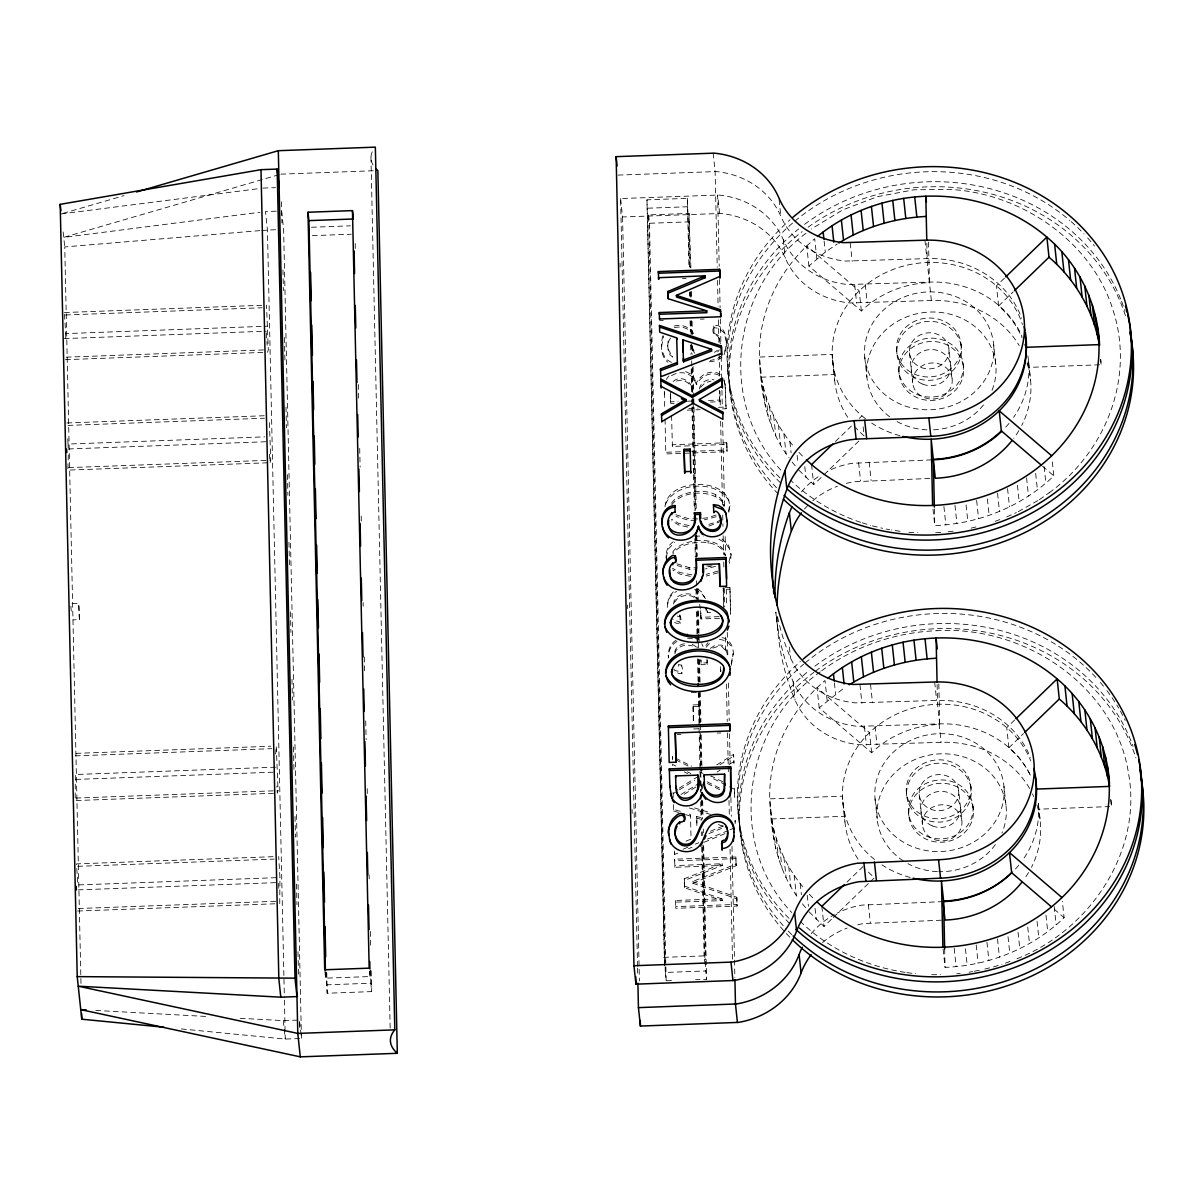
<?xml version="1.0" encoding="UTF-8"?>
<svg xmlns="http://www.w3.org/2000/svg" width="1204" height="1204" viewBox="0 0 1204 1204"><rect width="100%" height="100%" fill="white"/><g stroke="black" fill="none" stroke-linecap="round" stroke-linejoin="round"><path stroke-width="0.75" stroke-dasharray="5 3.75" d="M719.646 339.092L717.464 335.886C708.659 334.637 713.822 318.232 722.505 329.219C727.622 335.705 727.291 345.668 723.89 352.922M726.328 341.379L726.313 347.52L724.071 354.608M664.488 394.265L664.653 391.089M661.583 346.586L663.585 335.961M664.969 506.733C668.25 474.963 738.534 477.1 728.616 513.024M666.881 561.801C664.864 554.592 666.745 546.134 673.217 541.8M666.233 557.497L668.235 549.159L674.661 542.417M729.007 561.741L731.009 553.434L730.738 559.469L729.188 563.427M731.189 663.615L733.206 653.396L731.37 665.285M71.232 611.165L70.735 603.746L78.742 603.324L79.404 619.624L72.932 619.864M79.404 619.624L78.742 603.324M670.598 338.038L668.401 341.71L667.738 346.105L668.22 340.04M673.593 604.077L674.21 600.645L677.25 596.958A15.321 13.921 -6.1 0 1 691.924 594.55L698.215 599.487M68.312 454.931L67.86 470.117L268.146 462.772M275.641 767.174L75.355 774.503L75.145 800.57L275.43 793.225M267.574 352.26L268.311 349.762L266.535 305.124M269.395 422.604L270.75 460.214L270.012 462.697L269.38 452.177M275.641 753.975L276.258 746.028L278.034 790.667L277.296 793.165L276.875 786.137M279.734 903.617L279.945 877.55L278.696 856.48M699.283 389.073C700.352 382.526 707.741 378.041 714.047 379.907M662.877 335.856C660.424 344.374 660.319 356.294 667.889 362.284M674.692 652.101C675.67 646.352 681.69 643.598 686.987 643.463M674.872 653.787C676.362 646.081 685.889 643.854 692.466 645.976M665.601 504.04C675.67 481.51 718.02 479.613 729.458 501.707M728.435 511.354L729.925 504.356L730.106 506.041M671.561 503.197C680.185 488.764 721.422 485.167 723.98 506.252L723.8 504.581M671.742 504.867C681.961 490.209 712.256 488.929 723.408 502.986M672.645 552.275C681.223 537.857 722.581 534.23 725.064 555.33C720.127 536.397 681.479 539.663 672.825 553.945M674.39 602.331L677.431 598.644A15.321 13.921 -6.1 0 1 692.104 596.236L696.604 598.87M719.074 375.317A11.965 10.881 -6.1 0 0 715.763 374.113C707.771 372.548 699.915 377.559 696.529 384.708L696.348 383.022C699.735 375.889 707.591 370.862 715.582 372.442A11.965 10.881 -6.1 0 1 721.693 375.723M705.98 645.54L707.952 642.635M706.161 647.21L710.495 642.183M700.577 387.342L705.002 382.902L711.022 381.081M673.156 591.856L668.551 597.756L667.332 607.568C666.941 600.916 670.493 594.385 676.543 591.435M835.441 441.492L851.363 426.096M859.325 418.405L861.974 415.832M1004.407 278.154L996.445 285.845L998.598 305.951A97.148 88.328 -6.1 0 1 1022.061 337.842M798.734 470.011L813.708 484.685L858.813 441.07M998.598 305.951L1013.181 291.85M847.059 881.99L862.982 866.594M1014.701 719.947L1006.74 727.637L1008.892 747.744A97.148 88.328 -6.1 0 1 1030.549 775.632M809.028 911.789L824.003 926.463L831.964 918.772M833.288 917.478L869.107 882.863M870.432 881.569L874.42 877.731A97.148 88.328 -6.1 0 1 865.857 869.348M1008.892 747.744L1023.475 733.627M928.525 242.094L929.413 282.594A97.148 88.328 -6.1 0 0 861.372 310.978L808.892 266.024L825.297 252.072L837.307 243.945M933.01 509.111L934.771 525.561C978.686 523.966 1022.106 506.493 1053.831 475.881L1052.07 459.431M938.819 683.887L939.707 724.372A97.148 88.328 -6.1 0 0 871.666 752.771L819.187 707.801L844.486 687.634M943.108 949.068L945.065 967.354C988.981 965.743 1032.4 948.285 1064.125 917.674L1062.364 901.224M710.345 648.399L715.311 645.088L721.888 645.118L726.433 650.04L727.276 655.653L727.096 653.968M721.858 355.556L716.621 359.108L710.24 360.463M722.039 357.227L716.786 360.779L707.907 361.998M805.927 233.335C730.783 289.065 717.9 403.791 781.396 470.704M820.285 671.877C742.462 726.102 726.479 844.23 791.69 912.481M1049.211 492.782C1106.642 450.853 1134.936 376.626 1112.902 309.714C1092.615 243.328 1023.475 193.964 951.611 189.51L914.182 189.765L877.31 196.688L842.604 209.963L811.361 229.016M821.64 670.809C854.238 646.503 895.761 632.13 936.983 630.73M676.061 640.272C670.026 643.809 667.573 651.274 668.446 657.941C668.085 651.244 671.23 644.456 677.265 641.22M1039.353 499.66L1049.361 492.662M673.171 381.517C680.516 374.414 692.751 381.442 692.466 391.029C691.683 382.752 681.238 376.897 674.421 382.481M716.741 764.916L733.612 754.381L733.958 763.276L733.612 754.381M719.977 764.675L733.793 756.052M717.027 772.065L720.067 770.154M729.203 764.45L733.778 761.605M680.952 794.474L697.853 784.015M684.203 794.249L698.034 785.7M673.232 797.394L673.111 791.901L677.686 789.087M679.207 788.138L697.477 776.896M677.867 790.757L673.292 793.571L673.111 791.901M679.387 789.824L694.618 780.448M1037.848 500.578L1017.967 511.835M721.527 519.406L716.816 522.039L706.597 524.959M721.693 521.076L708.343 526.314M712.828 648.083L718.487 646.247L722.069 646.789L726.614 651.71M1006.694 516.937L1016.357 512.558M1016.989 958.73C1090.929 929.789 1142.551 850.22 1128.539 773.525C1115.386 686.792 1025.206 625.312 936.953 630.73M686.009 841.175L691.036 839.098L690.479 814.461L687.093 813.437M683.135 849.181L688.342 847.029M695.295 844.154L698.771 842.725M707.455 839.128L728.285 830.519M730.015 829.812L735.223 827.66M674.451 852.763L674.631 854.434L678.108 853.004M688.522 848.7L691.999 847.27M704.159 842.243L728.465 832.205M710.39 831.242L725.335 825.131M708.9 833.604L725.515 826.817M737.104 906.055L736.923 904.385L675.64 906.627L675.82 908.298L737.104 906.055L736.938 898.936L692.782 883.209L692.601 881.539L736.035 864.005L735.87 856.962L674.601 859.204L674.917 867.316L722.37 865.39L684.414 880.455L684.579 887.754L722.249 900.622L675.685 902.157L675.504 900.472L712.106 899.132L722.069 898.952L722.249 900.622M692.782 883.209L736.216 865.676L735.87 856.962M684.579 887.754L684.233 878.785L722.189 863.719L674.737 865.631L674.917 867.316M995.091 521.377L1001.713 518.849M1005.385 963.17L1010.352 961.259M717.9 571.117L706.101 574.368M718.081 572.788L706.281 576.039M716.019 515.086L707.47 517.78L699.389 518.728M716.184 516.757L704.415 519.827M708.554 566.858L711.97 565.775M715.567 566.377L705.499 568.905M993.496 966.902L1001.984 964.238M63.014 213.394L124.027 195.635M279.042 174.67L63.722 237.369L259.913 212.265M971.131 528.135L978.069 526.404M984.842 969.069L991.825 967.324M969.115 972.23L972.636 971.568M974.382 971.237L979.665 970.258M674.18 326.028C681.765 323.756 690.464 327.202 694.016 334.351M674.36 327.714C680.922 325.848 688.282 327.909 692.526 333.357M61.223 213.921L259.266 188.576M948.165 531.792L953.493 531.13M956.683 973.81L960.235 973.359M931.49 459.883L852.011 463.329A79.84 72.601 -6.1 0 0 827.615 471.231M929.789 478.439L853.982 481.75A79.84 72.601 -6.1 0 0 845.569 483.587M943.063 901.615L861.748 905.122A79.84 72.601 -6.1 0 0 837.352 913.038M941.287 920.187L863.719 923.558A79.84 72.601 -6.1 0 0 855.307 925.394M694.723 536.216L703.618 535.976M80.984 983.487L64.745 246.925L260.004 230.611M261.855 230.461L276.423 229.663M935.674 532.74L942.822 532.258M280.833 174.144L374.128 170.727M262.969 188.095L275.535 187.643M618.088 175.092L716.139 171.585A79.84 72.601 -6.1 0 1 780.854 216.329A79.84 72.601 -6.1 0 0 845.569 261.072L926.899 258.634A97.705 88.825 -6.1 0 1 1021.669 318.277M276.258 211.167L265.467 211.558L267.438 229.994L284.37 997.77M637.533 966.33L620.602 198.555L718.653 195.033A79.84 72.601 -6.1 0 1 783.352 239.792A79.84 72.601 -6.1 0 0 848.067 284.535L929.398 282.082A97.705 88.825 -6.1 0 1 1022 336.307M646.969 199.834L664.563 965.743L646.969 199.834L687.394 198.344L689.651 268.748M647.857 208.202L688.282 206.727M311.475 227.255L350.379 225.825M665.105 964.916L648.58 214.914L689.004 213.424L690.93 268.793M620.602 198.555L622.573 216.976L720.624 213.469A79.84 72.601 -6.1 0 1 785.324 258.213A79.84 72.601 -6.1 0 0 850.039 302.957L931.369 300.518A97.705 88.825 -6.1 0 1 1019.231 345.593M312.363 235.638L351.282 234.208M648.58 214.914L649.468 223.282L689.907 221.807M682.457 278.53L686.114 278.395M64.384 312.528L262.788 305.259M65.528 314.966L262.066 307.757M64.489 314.289L65.648 333.598L267.785 326.194M64.173 338.595L266.325 331.19M659.581 320.67L663.299 320.535M700.427 319.18L704.144 319.045M713.746 325.968L713.912 327.638L718.773 328.361L724.281 332.936L726.509 343.05M66.16 357.167L266.43 349.822M713.897 333.237L718.562 335.525L720.398 343.892L720.218 342.207M65.422 359.665L263.827 352.396M816.854 258.8L814.702 238.693L806.74 245.917A169.99 154.564 -6.1 0 0 759.423 357.061L761.575 377.168L834.327 374.504A97.148 88.328 -6.1 0 0 848.308 418.209M1028.005 363.743L1028.397 367.401L1101.148 364.737L1100.847 359.68M66.822 422.98L265.226 415.711M670.417 391.571L670.643 401.82L678.093 401.549M687.409 401.203L692.992 401.007M708.464 400.435L719.646 400.029L719.811 401.7L710.51 402.046M67.966 425.403L264.489 418.209M670.643 401.82L670.824 403.49L676.407 403.295M688.823 408.427L698.109 408.081M718.532 407.328L725.952 407.057L726.132 408.743L722.43 408.878M687.138 410.158L700.141 409.691M67.77 438.783L68.071 444.05L264.609 436.856M68.477 448.972L268.763 441.642M726.93 444.442L726.749 442.756L672.223 444.758L672.404 446.443L726.93 444.442L727.081 451.696L665.812 453.953L665.631 452.268L682.337 451.666M68.598 467.619L270.75 460.214M691.623 451.319L726.9 450.025L727.081 451.696M706.673 566.046L710.36 565.91M724.868 587.657L729.94 587.477L730.662 614.296M723.649 608.562L723.183 587.733L723.363 589.403L730.121 589.147M707.139 610.91L707.32 612.58L710.992 612.46M679.568 615.018C683.752 621.565 677.972 627.028 672.509 620.316M680.14 616.674L677.325 616.147M719.601 618.284L701.014 618.976L700.728 612.189L700.833 617.291L719.42 616.614M680.29 623.371C680.41 619.624 673.638 622.618 672.329 618.645M707.245 664.518L707.064 662.832L700.939 663.058L701.119 664.743L707.245 664.518L707.139 660.349M681.66 665.165L678.349 664.593L678.529 666.263L681.449 666.865L681.66 665.165C684.113 674.631 681.148 675.625 674.059 670.944M720.76 669.86L720.94 671.531M692.977 704.957L699.088 704.731L699.268 706.402L693.158 706.628L692.977 704.957L693.338 721.693M777.573 617.005A274.166 249.273 -6.1 0 0 790.592 658.136L794.128 665.225A79.84 72.601 -6.1 0 0 855.307 702.88L936.637 700.427A97.705 88.825 -6.1 0 1 1030.368 757.346M693.639 728.947L699.765 728.736M75.987 753.373L270.644 746.239M777.799 630.52L775.843 612.083A274.166 249.273 -6.1 0 0 793.105 681.584A79.84 72.601 -6.1 0 0 857.805 726.343L939.135 723.89A97.705 88.825 -6.1 0 1 1030.504 775.451M75.25 755.871L271.773 748.662M677.28 734.56L680.907 734.425M717.268 733.086L720.895 732.95M777.031 616.192A274.166 249.273 -6.1 0 0 795.061 700.021A79.84 72.601 -6.1 0 0 859.776 744.764L941.107 742.326A97.705 88.825 -6.1 0 1 1029.721 788.68M75.762 779.424L276.047 772.095M75.882 798.071L278.034 790.667M827.148 700.593L824.996 680.486L817.034 687.695A169.99 154.564 -6.1 0 0 769.717 798.854L771.869 818.961L844.621 816.282A97.148 88.328 -6.1 0 0 858.602 859.987M1038.299 805.521L1038.691 809.178L1109.576 806.59M273.082 856.691L76.544 863.885L77.793 884.955L279.945 877.55M77.688 866.323L274.211 859.114M736.05 858.633L674.782 860.875L674.601 859.204M78.2 889.876L278.485 882.547L278.997 891.321M78.32 908.523L278.591 901.179M77.583 911.022L275.987 903.752M663.66 957.361L704.099 955.886L704.987 964.254M324.884 971.462L325.592 978.16L370.064 976.534L369.944 970.891M326.314 984.857L370.787 983.232L371.675 991.599L327.202 993.24L326.028 971.703M665.15 966.797L665.27 972.441L705.71 970.966L706.597 979.334L695.566 979.74M665.27 972.441L666.173 980.824L673.518 980.553M240.168 1018.298L283.301 1020.631L297.674 1020.104M299.645 1038.54L285.273 1039.067L180.72 1028.863M931.655 974.728L940.64 974.668M691.322 692.375L698.44 692.466M676.904 563.818L689.064 567.566L697.221 567.927M677.069 565.489L689.245 569.236L694.136 569.462M719.33 639.204L727.186 641.22L732.273 647.948M908.885 532.273L917.854 532.755M95.748 1010.442L208.292 1016.567M687.529 638.18L693.308 638.812M900.125 531.28L891.351 529.956M906.883 972.666L915.717 973.66M689.215 525.606L678.86 523.424L671.441 519.21M687.8 527.066L679.041 525.11L671.621 520.896M691.879 574.88L679.944 572.502L672.524 568.288M690.464 576.355L680.125 574.188L672.705 569.974M886.114 529.053L889.606 529.655M905.137 972.35C866.173 966.526 828.879 948.963 801.021 922.114M872.328 525.877L882.652 528.33M722.039 637.684C730.346 638.677 733.642 647.707 733.386 655.066M722.069 898.952L684.399 886.084M862.23 522.807L870.658 525.365M680.29 811.361L673.503 809.299L673.683 810.969L678.77 812.519M685.573 814.596L690.66 816.146L690.479 814.461M694.497 807.929L710.375 812.775M689.38 807.989L710.556 814.446M696.86 825.613L696.649 816.402L702.037 818.043M696.649 816.402L696.83 818.073L702.218 819.713M718.352 824.635L723.724 826.26M692.601 881.539L736.758 897.266L736.938 898.936M694.723 589.463L701.721 593.497L704.641 597.575M860.559 522.295C834.658 513.551 810.111 499.043 790.742 480.321M671.441 362.449L665.526 358.897L661.944 350.635L662.125 352.305M685.633 371.6L690.148 373.661L693.835 377.409L696.348 383.022M718.923 539.151L726.012 543.561L730.542 550.785M675.82 514.74L687.981 518.488L697.763 518.924L697.944 520.595L688.161 520.158L676.001 516.411M694.723 637.924L697.914 639.49M675.549 758.159L691.608 766.165M675.73 759.829L688.583 766.241M699.825 771.839L703.031 773.45M675.835 766.03L672.509 764.359L672.69 766.03M687.499 771.884L690.825 773.555M684.339 771.884L687.665 773.555M722.641 781.757L710.932 775.858L711.112 777.543L727.833 785.941M729.504 786.784L734.53 789.312L734.696 797.259L734.35 787.642L734.53 789.312M707.215 781.832L721.663 789.117M707.395 783.518L720.248 789.974M673.879 669.258C675.534 672.66 682.277 669.544 681.991 673.533M692.285 644.29L696.695 647.225M721.948 539.001L728.646 545.261L731.189 555.104M697.703 588.906L701.541 591.826L705.409 598.734M1042.483 466.159L1053.831 475.881M1054.192 909.155L1064.125 917.674M798.989 452.418L803.805 457.46M809.284 894.211L814.1 899.253M834.327 374.504L832.175 354.397L759.423 357.061C760.16 389.991 772.848 422.363 794.369 447.241M792.081 462.02L796.521 467.348M844.621 816.282L842.469 796.19L769.717 798.854C770.44 831.768 783.142 864.141 804.663 889.019M802.376 903.813L806.815 909.125M760.01 367.16C761.726 399.186 769.296 431.89 789.056 457.836M770.304 808.953C772.035 840.407 779.244 872.524 798.342 898.229M691.623 346.466L694.407 351.553M694.588 353.223L690.434 345.277M701.691 643.598L703.076 646.518M696.529 384.708L694.016 379.094L690.328 375.347L685.813 373.285A16.134 14.674 -6.1 0 0 672.569 375.076A16.57 15.065 -6.1 0 0 669.138 377.68M668.16 349.295L672.75 357.091L669.921 354.728L668.34 350.981L667.558 344.434M723.739 378.703L725.229 385.461L726.132 408.743M723.905 380.374L725.229 385.461M666.053 555.812L666.7 560.131M699.72 604.318L700.322 609.043M700.502 610.714L700.909 613.859M1100.561 359.243L1101.148 364.737M1110.66 799.2L1111.442 806.514L1110.946 798.101M1044.109 466.64L1045.87 483.09M1028.607 361.576L1030.579 379.997M1035.666 473.383L1037.427 489.832M1026.576 477.777L1028.517 496.048M1017.44 485.287L1019.201 501.737M1054.207 906.597L1056.164 924.883M993.676 344.63A64.76 58.891 -6.1 0 1 901.766 404.725A64.76 58.891 -6.1 0 1 892.194 303.182A64.76 58.891 -6.1 0 1 993.676 344.63L995.828 364.737M1007.552 488.598L1009.509 506.869M1038.54 805.22L1040.316 821.805M1045.96 915.16L1047.721 931.61M997.529 493.143L999.486 511.414M1037.05 921.391L1038.811 937.841M987.4 498.907L989.161 515.357M1027.734 927.08L1029.495 943.53M961.093 344.389A32.388 29.438 -6.1 0 1 915.13 374.429A32.388 29.438 -6.1 0 1 910.344 323.665A32.388 29.438 -6.1 0 1 961.093 344.389L961.439 347.73A32.388 29.438 -6.1 0 1 915.491 377.785A32.388 29.438 -6.1 0 1 910.706 327.006A32.388 29.438 -6.1 0 1 961.439 347.73M963.23 364.496A32.388 29.438 -6.1 0 1 917.282 394.536A32.388 29.438 -6.1 0 1 912.497 343.772A32.388 29.438 -6.1 0 1 963.23 364.496L963.591 367.837A32.388 29.438 -6.1 0 1 917.644 397.892A32.388 29.438 -6.1 0 1 912.858 347.113A32.388 29.438 -6.1 0 1 963.591 367.837M976.64 500.412L978.596 518.683M1003.97 786.408A64.76 58.891 -6.1 0 1 912.06 846.502A64.76 58.891 -6.1 0 1 902.488 744.96A64.76 58.891 -6.1 0 1 1003.97 786.408L1006.123 806.514M1018.042 932.212L1019.803 948.662M966.075 504.927L967.82 521.377M948.948 348.934A19.836 18.03 -6.1 0 1 920.804 367.34A19.836 18.03 -6.1 0 1 917.869 336.247A19.836 18.03 -6.1 0 1 948.948 348.934L952.183 379.094A19.836 18.03 -6.1 0 1 924.025 397.501A19.836 18.03 -6.1 0 1 921.105 366.407A19.836 18.03 -6.1 0 1 952.183 379.094M1008.019 936.757L1009.78 953.207M954.953 505.153L956.894 523.424M924.928 240.198L926.899 258.634M931.369 300.518L927.261 262.487L926.824 242.245M997.499 938.864L999.455 957.15M943.906 506.553L945.862 524.824M970.83 786.197A32.388 29.438 -6.1 0 1 924.868 816.237A32.388 29.438 -6.1 0 1 920.082 765.473A32.388 29.438 -6.1 0 1 970.83 786.197L971.176 789.538A32.388 29.438 -6.1 0 1 925.229 819.593A32.388 29.438 -6.1 0 1 920.443 768.814A32.388 29.438 -6.1 0 1 971.176 789.538M972.967 806.289A32.388 29.438 -6.1 0 1 927.02 836.344A32.388 29.438 -6.1 0 1 922.234 785.58A32.388 29.438 -6.1 0 1 972.967 806.289L973.329 809.645A32.388 29.438 -6.1 0 1 927.381 839.7A32.388 29.438 -6.1 0 1 922.595 788.921A32.388 29.438 -6.1 0 1 973.329 809.645M986.934 942.19L988.89 960.476M976.173 944.884L978.115 963.17M958.7 790.742A19.836 18.03 -6.1 0 1 930.541 809.148A19.836 18.03 -6.1 0 1 927.607 778.055A19.836 18.03 -6.1 0 1 958.7 790.742L961.921 820.902A19.836 18.03 -6.1 0 1 933.762 839.308A19.836 18.03 -6.1 0 1 930.842 808.215A19.836 18.03 -6.1 0 1 961.921 820.902M909.471 352.742L912.692 382.902M965.442 948.767L967.188 965.217M939.707 724.372L937.555 704.265L937.103 684.022M934.665 682.006L936.637 700.427M939.135 723.89L941.107 742.326M896.619 350.605L896.98 353.946M898.771 370.712L899.132 374.053M954.2 948.331L956.157 966.616M865.27 284.43L867.241 302.866M919.209 794.55L922.43 824.71M861.372 310.978L859.22 290.871L806.74 245.917L808.892 266.024M864.743 357.061L866.895 377.168M850.22 242.937L852.191 261.358M854.689 284.821L856.661 303.257M906.356 792.413L906.717 795.754M908.508 812.519L908.869 815.861M869.183 462.17L871.154 480.592M863.148 426.803L863.93 434.117M858.602 462.547L860.574 480.983M824.123 241.101L825.297 252.072M870.537 684.354L872.494 702.79M875.007 726.238L876.979 744.674M832.521 360.177L834.658 380.268M871.666 752.771L869.514 732.664L817.034 687.695L819.187 707.801M875.037 798.854L877.189 818.946M859.957 684.745L861.929 703.166M864.427 726.629L866.398 745.05M868.34 904.354L870.311 922.791M811.571 464.578L813.708 484.685M834.417 682.894L835.591 693.85M779.078 199.744L780.854 216.329M783.352 239.792L785.324 258.213M842.815 801.954L844.952 822.061M804.784 466.61L805.958 477.567M797.168 455.383L797.951 462.697M789.929 441.913L791.103 452.885M783.879 433.545L786.031 453.637M778.446 424.801L780.598 444.908M773.66 415.756L775.797 435.863M769.537 406.44L771.674 426.532M821.85 906.356L824.003 926.463M766.09 396.868L768.242 416.975M763.351 387.116L765.503 407.208M761.319 377.198L763.471 397.305M789.403 647.075L790.592 658.136M793.105 681.584L795.061 700.021M815.078 908.388L816.252 919.359M807.267 895.34L808.441 906.311M800.224 883.706L801.397 894.662M794.173 875.323L796.311 895.43M713.159 153.104L715.131 171.54L717.238 267.273M719.601 213.424L717.629 194.988L719.209 266.325M788.74 866.594L790.877 886.701M783.939 857.549L786.092 877.656M779.831 848.218L781.968 868.325M727.758 370.275L728.3 375.302M729.368 385.355L729.91 390.382M776.384 838.661L778.536 858.753M773.645 828.894L775.797 849.001M771.614 818.976L773.766 839.083M715.567 494.633L715.733 496.304M738.052 812.053L738.594 817.08M739.662 827.133L740.204 832.16M707.997 541.649L708.178 543.32M735.253 822.001L735.072 820.315L735.147 823.987M736.035 864.005L736.216 865.676M700.833 617.291L701.014 618.976M701.044 661.357L700.863 659.687L701.119 664.743M722.189 863.719L722.385 865.571M689.064 567.566L689.245 569.236M670.523 396.688L670.703 398.373M672.509 758.234L672.344 756.548L672.615 762.915M684.233 878.785L684.414 880.455M369.538 971.508L370.064 976.534M281.646 210.971L283.617 229.392L301.452 1038.48L299.48 1020.044L299.721 1031.091M283.301 1020.631L285.273 1039.067L284.4 999.651M63.15 231.966L64.745 246.925M692.3 389.359L692.586 392.474M725.049 383.79L725.952 407.057M266.43 332.936L267.153 345.232M761.575 377.168L762.162 387.267M771.869 818.961L772.456 829.059M944.658 948.948L945.065 967.354M934.409 509.006L934.771 525.561M726.749 442.756L726.9 450.025M729.94 587.477L730.527 614.416M736.758 897.266L736.923 904.385M719.495 279.463L720.112 307.622M720.368 318.894L720.895 343.29M721.196 356.429L721.647 377.078M721.933 390.231L722.31 407.118M722.641 422.137L724.507 506.613M725.169 536.653L725.576 555.42M726.328 589.207L726.689 606.109M727.276 632.386L727.818 656.782M728.39 683.074L729.218 720.609M729.504 733.748L730.166 763.787M730.918 797.575L731.325 816.357M731.987 846.382L734.891 977.798M717.524 280.412L718.111 306.704M718.397 319.843L718.893 342.357M719.134 353.63L719.631 376.16M719.962 391.165L720.338 408.066M720.624 421.204L722.49 505.68M722.701 515.071L722.942 526.329M723.152 535.72L723.574 554.487M723.739 561.997L723.905 569.507M724.311 588.274L724.733 607.057M725.395 637.082L725.756 653.983M726.418 684.022L727.246 721.557M727.502 732.83L728.209 764.736M728.239 766.617L728.405 774.127M728.992 800.404L729.323 815.424M730.06 849.211L732.499 959.964M719.811 401.7L719.435 390.608L719.646 400.029M723.363 589.403L723.709 605.04M713.912 327.638L714.077 334.908M720.308 666.67L720.549 671.546M707.275 610.895L707.32 612.58M706.974 658.663L707.064 662.832M691.427 291.353L691.593 298.878M692.089 321.423L692.39 334.592M692.631 345.864L692.797 353.389M693.098 366.543L693.76 396.613M693.79 398.494L696.243 509.397M696.815 535.72L697.282 556.398M697.974 588.35L698.23 599.637M698.471 610.91L699.012 635.351M699.057 637.232L699.178 642.861M699.554 659.777L700.051 682.337M700.261 691.743L700.924 721.813M701.21 734.967L701.992 770.68M702.293 783.849L702.459 791.359M702.669 800.765L703.031 817.682M703.286 828.954L703.362 832.716M703.663 845.87L706.597 979.334M689.004 213.424L690.208 267.935M690.75 292.376L690.87 298.02M691.367 320.565L691.653 333.734M691.909 345.006L692.119 354.412M692.405 367.566L692.947 392.007M693.083 399.081L693.173 402.678M693.188 403.28L695.551 510.421M696.093 534.862L696.589 557.422M697.297 589.373L697.492 598.779M697.793 611.933L698.245 632.612M698.29 634.493L698.576 647.647M698.832 658.919L699.328 681.479M699.569 692.767L700.231 722.836M700.276 724.718L701.195 766.075M701.225 767.941L701.36 773.585M701.601 784.873L701.766 792.382M701.932 799.907L702.353 818.705M702.639 831.859L702.715 835.621M702.925 845.012L705.454 959.678M705.499 961.56L705.71 970.966M690.148 291.308L690.283 296.952M690.81 321.393L691.111 334.546M691.307 343.938L691.517 353.344M691.683 360.869L691.818 366.498M691.848 368.379L692.481 396.583M692.511 398.464L694.964 509.367M695.536 535.675L696.002 556.353M696.529 580.795L696.664 586.438M696.695 588.304L696.95 599.592M697.191 610.864L697.733 635.306M697.778 637.187L697.899 642.831M698.275 659.747L698.771 682.292M698.982 691.698L699.644 721.768M699.93 734.937L700.713 770.65M700.758 772.532L701.179 791.329M701.375 800.72L701.797 819.518M702.414 847.721L704.897 960.506M699.088 704.731L699.644 723.152M687.394 198.344L688.929 267.89M689.471 292.331L689.546 296.094M690.088 320.535L690.328 331.807M690.629 344.961L690.84 354.367M691.171 369.402L691.668 391.962M691.833 399.472L691.954 405.116M691.999 406.997L693.444 472.796M693.489 474.662L694.272 510.391M694.889 538.579L695.31 557.377M696.017 589.328L696.213 598.734M696.514 611.888L697.041 636.329M697.086 638.21L697.297 647.601M697.552 658.889L698.049 681.434M698.29 692.721L699.042 726.554M699.072 728.435L699.991 769.792M700.036 771.674L700.487 792.337M700.698 801.744L701.104 820.541M701.36 831.813L701.435 835.576M701.691 846.864L704.099 955.886M696.83 818.073L696.996 825.447M693.158 706.628L693.474 721.512M679.959 615.003L680.109 621.685M671.576 415.5L672.404 446.443M670.628 394.957L670.824 403.49M664.322 392.594L664.683 409.3M665.044 419.248L665.812 453.953M673.397 804.588L673.683 810.969M674.556 851.077L674.631 854.434M675.504 900.472L675.82 908.298M649.468 223.282L666.173 980.824M622.573 216.976L639.414 981.004M637.563 968.212L637.729 975.722M620.045 263.315L620.12 267.077M627.57 604.98L627.66 608.727M632.085 809.585L632.16 813.347M370.952 157.062L390.171 1028.502M355.195 243.464L355.315 249.108M358.295 384.452L358.626 399.487M359.71 448.37L360.116 467.167M361.2 516.034L361.32 521.678M363.111 602.497L363.187 606.259M364.3 657.008L364.677 673.924M365.715 720.925L366.121 739.723M367.205 788.59L367.325 794.234M369.116 875.067L369.192 878.83M370.35 931.46L370.681 946.494M371.223 970.936L371.675 991.599M370.501 970.078L370.787 983.232M326.751 972.561L327.202 993.24M325.471 972.516L325.592 978.16M281.435 201.76L281.902 222.981M282.94 269.937L283.392 290.585M284.43 337.541L284.927 360.086M285.965 407.042L286.417 427.691M287.455 474.647L287.906 495.311M288.945 542.267L289.442 564.796M290.48 611.752L290.932 632.401M291.97 679.357L292.421 700.021M293.46 746.977L293.957 769.506M294.995 816.462L295.447 837.126M296.485 884.082L296.937 904.731M297.975 951.687L298.472 974.232M65.648 333.598L65.799 340.852M68.071 444.05L68.161 447.677M373.059 164.993A74.467 30.913 -1.3 0 1 373.857 149.085M666.339 379.456A16.57 15.065 -6.1 0 1 668.957 376.009M717.449 350.244A9.436 8.579 -6.1 0 1 714.348 352.29M1027.855 355.812A97.705 88.825 -6.1 0 1 1013.587 417.352M1009.012 423.387A97.705 88.825 -6.1 0 1 1003.925 429.091M1027.087 362.931A97.705 88.825 -6.1 0 1 1021.714 425.479M1018.825 430.716A97.705 88.825 -6.1 0 1 1013.798 438.241M1038.345 803.369A97.705 88.825 -6.1 0 1 1023.325 859.159M1018.75 865.194A97.705 88.825 -6.1 0 1 1012.579 871.982M1036.825 804.739A97.705 88.825 -6.1 0 1 1031.452 867.286M1028.562 872.524A97.705 88.825 -6.1 0 1 1025.296 877.581M1032.475 793.872A97.705 88.825 -6.1 0 1 1033.709 796.536M1038.345 803.414A97.148 88.328 -6.1 0 1 1038.691 809.178M801.503 491.834A79.84 72.601 -6.1 0 1 820.225 475.399M804.528 509.006A79.84 72.601 -6.1 0 1 807.899 505.364M812.745 500.819A79.84 72.601 -6.1 0 1 837.412 486.235M811.24 933.642A79.84 72.601 -6.1 0 1 834.342 914.619M822.482 942.627A79.84 72.601 -6.1 0 1 847.149 928.043M719.239 349.777A9.436 8.579 -6.1 0 1 717.629 351.929M903.301 860.905A64.76 58.891 -6.1 0 1 886.4 783.082A64.76 58.891 -6.1 0 1 970.364 759.393A64.76 58.891 -6.1 0 1 1001.909 833.093M995.392 844.576A64.76 58.891 -6.1 0 1 938.714 871.666M937.314 871.621A64.76 58.891 -6.1 0 1 907.997 863.689M910.164 877.445A97.148 88.328 -6.1 0 1 881.975 864.893M874.601 859.551A97.148 88.328 -6.1 0 1 885.286 720.293A97.148 88.328 -6.1 0 1 1030.759 760.868M789.824 937.163A202.392 184.016 -6.1 0 1 786.137 933.296M783.744 930.677A202.392 184.016 -6.1 0 1 813.904 672.314M815.379 671.2A202.392 184.016 -6.1 0 1 1135.869 757.933M788.936 918.321A202.392 184.016 -6.1 0 1 800.404 661.508M791.811 934.65A202.392 184.016 -6.1 0 1 785.595 928.269M783.217 925.65A202.392 184.016 -6.1 0 1 809.028 670.673M814.837 666.173A202.392 184.016 -6.1 0 1 1133.084 746.375M789.463 923.348A202.392 184.016 -6.1 0 1 803.7 664.141M805.1 662.952A202.392 184.016 -6.1 0 1 1097.943 679.718M1100.275 682.382A202.392 184.016 -6.1 0 1 1103.677 686.461M1106.943 690.629A202.392 184.016 -6.1 0 1 1118.666 708.087M1120.412 711.112A202.392 184.016 -6.1 0 1 1125.243 720.368M889.681 416.795A64.76 58.891 -6.1 0 1 877.626 339.107A64.76 58.891 -6.1 0 1 961.334 318.157A64.76 58.891 -6.1 0 1 991.614 391.3M983.472 404.935A64.76 58.891 -6.1 0 1 932.664 429.858M927.02 429.843A64.76 58.891 -6.1 0 1 896.498 421.249M1028.05 361.621A97.148 88.328 -6.1 0 1 1028.397 367.401M864.126 435.938A97.148 88.328 -6.1 0 1 855.562 427.555M899.87 435.652A97.148 88.328 -6.1 0 1 871.696 423.116M865.495 418.706A97.148 88.328 -6.1 0 1 876.994 277.281A97.148 88.328 -6.1 0 1 1022.437 324.538M778.296 494.091A202.392 184.016 -6.1 0 1 802.15 231.65M808.05 227.24A202.392 184.016 -6.1 0 1 1125.574 316.155M779.906 477.792A202.392 184.016 -6.1 0 1 790.11 219.715M776.52 487.786A202.392 184.016 -6.1 0 1 798.734 228.895M804.543 224.38A202.392 184.016 -6.1 0 1 1120.939 299.736M1121.571 301.346A202.392 184.016 -6.1 0 1 1125.033 311.129M780.448 482.819A202.392 184.016 -6.1 0 1 793.406 222.349M794.821 221.175A202.392 184.016 -6.1 0 1 1069.814 220.467M1071.169 221.641A202.392 184.016 -6.1 0 1 1084.051 234.012M1087.648 237.925A202.392 184.016 -6.1 0 1 1094.481 246.052M932.332 825.899A19.836 18.03 -6.1 0 0 960.476 807.493A19.836 18.03 -6.1 0 0 929.398 794.806A19.836 18.03 -6.1 0 0 932.332 825.899M922.595 384.106A19.836 18.03 -6.1 0 0 950.739 365.7A19.836 18.03 -6.1 0 0 919.66 352.998A19.836 18.03 -6.1 0 0 922.595 384.106"/><path stroke-width="1.5" d="M697.944 788.469L697.944 775.12L675.594 775.933L676.001 787.852L675.82 786.182C677.521 814.145 705.89 795.302 697.944 775.12M669.063 835.109C663.72 827.073 685.106 804.934 684.399 820.993M702.79 572.502L702.82 564.51L719.36 563.893L720.007 586.423L726.614 586.228L725.982 557.497L696.258 558.596C696.228 566.798 697.628 578.116 688.357 581.953A15.321 13.921 -6.1 0 1 673.608 580.614C668.1 576.912 667.753 567.43 672.72 563.156C678.74 563.352 676.046 551.206 670.312 557.016C661.523 563.141 661.101 577.002 667.091 585.234M668.702 520.158C665.692 545.833 702.429 535.223 694.332 512.889L700.457 512.663L700.728 518.518M669.77 569.868L670.583 578.838L673.788 582.3A15.321 13.921 -6.1 0 0 688.537 583.624C698.26 579.425 696.514 567.265 696.258 558.596M704.43 783.533L704.099 774.894L724.597 774.142L724.311 789.087L722.55 792.653C716.922 798.387 706.191 794.098 704.761 786.558M724.597 774.142L724.492 790.757L722.731 794.324C714.619 801.954 701.932 791.931 704.25 781.863M733.853 832.205C734.726 839.655 730.677 848.158 722.355 848.489C721.888 846.066 719.872 839.82 725.139 840.016L727.171 836.66L727.728 831.813M733.311 841.355L733.853 835.742M730.256 669.213C726.147 696.484 677.355 698.922 665.962 675.926M729.985 675.263L730.286 672.344M664.412 624.199C668.22 595.95 723.92 593.557 729.353 621.821M665.496 673.277C669.68 646.081 718.382 643.613 729.805 666.58M694.407 516.275C698.32 542.131 654.75 535.539 671.712 513.024L674.992 512.197M726.975 520.188C730.677 538.354 702.444 543.38 698.471 526.238C695.611 545.036 665.797 544.509 662.501 526.539M662.2 523.74C661.357 515.929 666.294 507.682 674.631 507.2C676.543 504.25 671.29 506.177 669.8 506.658C658.814 512.543 659.807 530.452 668.581 537.842M663.314 574.112C659.28 567.37 676.558 549.024 675.655 562.418M670.387 622.302C673.773 603.37 718.607 601.503 723.062 620.361C719.721 639.324 674.797 641.22 670.387 622.302C671.034 644.862 732.935 641.07 721.106 616.042M670.568 623.973L671.004 620.677M672.088 669.755L671.651 673.051C672.268 652.041 714.243 652.312 723.574 666.188C726.433 688.838 681.073 688.793 672.043 674.646M729.805 796.807L730.888 791.63L730.587 766.647L669.319 768.889L669.86 787.296M697.763 786.799C697.899 797.68 680.757 803.324 676.708 792.262M700.984 581.366L702.624 575.572M677.024 826.35C672.6 833.996 676.317 846.562 686.521 845.9C696.273 844.787 697.432 832.972 701.721 826.064C707.516 811.722 732.122 813.076 733.642 829.436M727.366 630.159L728.917 626.185M730.587 766.647L730.708 789.944L729.624 795.137A11.965 10.881 -6.1 0 1 721.753 801.984C713.987 804.137 705.785 799.757 702.082 792.804L699.825 798.598L696.318 802.616L691.894 804.994A16.134 14.674 -6.1 0 1 678.589 804.182A16.57 15.065 -6.1 0 1 672.283 798.583L670.432 793.496M700.577 798.824L702.082 792.804M696.123 533.944L698.471 526.238M775.06 597.756A274.166 249.273 -6.1 0 1 789.372 512.738L791.946 506.884M777.047 605.416A274.166 249.273 -6.1 0 1 791.344 531.16L794.565 523.83A79.84 72.601 -6.1 0 1 801.443 512.829M704.4 839.068L705.935 835.591M700.532 846.051L702.85 841.852M806.394 459.838L811.571 464.578L832.792 444.05M1005.731 276.875L1046.863 237.113C1078.739 263.811 1097.837 304.055 1099.583 345.488M1014.52 290.57L1049.015 257.22L1046.863 237.113A169.99 154.564 -6.1 0 0 925.801 196.222C886.686 197.727 847.872 211.558 817.516 236.451M816.688 901.615L821.85 906.356L844.41 884.549M1016.025 718.653L1057.157 678.905C1087.919 704.837 1107.304 743.41 1109.486 783.623M1024.8 732.348L1059.294 699.012L1057.157 678.905A169.99 154.564 -6.1 0 0 936.095 638.015C896.98 639.52 858.166 653.351 827.81 678.243M670.929 844.034C667.919 835.215 667.106 822.543 675.534 816.357C684.007 807.207 689.907 822.467 679.568 822.121L676.844 824.68C671.079 833.65 678.77 848.067 689.997 843.402C697.838 838.21 698.215 827.449 704.099 820.601C713.581 807.854 736.246 816.011 733.898 832.4M1098.409 334.531L1098.996 344.63A169.99 154.564 -6.1 0 1 1051.679 455.774C1019.969 486.401 976.534 503.859 932.618 505.454A169.99 154.564 -6.1 0 1 811.571 464.578M1108.703 776.309L1109.29 786.408A169.99 154.564 -6.1 0 1 1061.973 897.567C1030.248 928.179 986.828 945.637 942.913 947.247A169.99 154.564 -6.1 0 1 821.85 906.356M838.857 242.997C865.029 226.894 895.43 217.894 926.102 216.449M849.151 684.79C875.323 668.671 905.724 659.672 936.396 658.242M661.056 387.974L660.725 378.974L692.225 395.695L722.024 378.131L722.385 387.748L722.024 378.131M660.725 378.974L660.906 380.645L692.405 397.38L722.204 379.802M661.493 413.845L685.874 399.502L686.054 401.173L661.673 415.515L661.493 413.845L661.809 421.761M699.343 399.547L722.776 412.099L722.957 413.785L699.524 401.218L699.343 399.547L722.204 386.078M661.658 421.656L693.022 403.295L722.942 419.338L722.776 412.099M720.699 311.385L676.558 297.057L676.377 295.386L719.781 276.453L719.631 269.335L658.347 271.577L658.663 279.403L658.483 277.718L705.032 275.836L705.213 277.688L668.175 293.114L668.295 298.592M706.718 310.828L659.265 312.558L659.431 314.244L706.898 312.679L706.718 310.828L668.16 298.743L667.994 291.443L705.032 275.836M660.68 376.747L721.482 353.389L721.316 346.06L659.536 325.441L659.687 332.153L676.693 337.873L676.874 339.543M660.499 368.906L677.235 362.494L677.416 364.18L660.68 370.576L660.499 368.906L660.815 376.852M683.3 360.116L711.549 349.295L711.73 350.966L683.481 361.787L682.849 339.844L711.549 349.295M136.579 191.978L278.32 150.696L375.347 147.144L394.807 1029.856A74.467 30.913 -1.3 0 0 397.32 1053.304L300.293 1056.856L80.758 1009.629L86.372 1009.945M163.925 1027.223L81.767 1019.201L77.222 976.625L60.2 204.349L260.997 169.674L277.161 169.087L279.132 187.508M854.133 420.663L847.541 421.445A79.84 72.601 -6.1 0 0 784.903 470.854A274.166 249.273 -6.1 0 0 788.62 639.7L792.157 646.789A79.84 72.601 -6.1 0 0 853.335 684.459L934.665 682.006A97.705 88.825 -6.1 0 1 1034.206 767.294A97.705 88.825 -6.1 0 1 938.578 859.731L857.278 863.238A79.84 72.601 -6.1 0 0 794.64 912.662A79.84 72.601 -6.1 0 1 732.002 962.071L633.966 965.743L616.132 156.655L714.168 153.149A79.84 72.601 -6.1 0 1 778.883 197.892A79.84 72.601 -6.1 0 0 843.598 242.651L924.928 240.198A97.705 88.825 -6.1 0 1 1024.469 325.486A97.705 88.825 -6.1 0 1 928.841 417.923L854.133 420.663L856.104 439.099L930.812 436.36A97.705 88.825 -6.1 0 0 1025.341 332.349M856.104 439.099L849.497 439.866A79.84 72.601 -6.1 0 0 786.874 489.276A274.166 249.273 -6.1 0 0 773.329 588.636M671.471 671.365C672.795 692.962 727.427 690.81 723.754 667.859M1033.92 768.453A97.705 88.825 -6.1 0 1 940.55 878.167L859.25 881.674A79.84 72.601 -6.1 0 0 796.612 931.083A79.84 72.601 -6.1 0 1 733.973 980.492L635.923 984.165L633.966 965.743M637.894 983.216L638.436 1007.628L640.408 1026.064L738.443 1022.392A79.84 72.601 -6.1 0 0 801.081 972.967A79.84 72.601 -6.1 0 1 811.18 954.637M701.902 277.703L705.213 277.688M307.998 212.25L352.471 210.61L353.374 218.993L308.901 220.618L307.998 212.25L324.704 969.777L369.176 968.151L352.471 210.61M719.781 276.453L719.962 278.124L719.811 271.005L658.528 273.248L658.347 271.577M659.401 319L720.669 316.757L720.519 309.714L676.377 295.386M1026.244 347.294L1098.996 344.63M684.038 449.333L690.163 449.107L690.343 450.778L684.218 451.003L684.038 449.333L684.715 473.338L684.218 451.003M684.534 471.652L690.66 471.426L690.84 473.112L690.163 449.107M701.074 521.182C702.564 530.257 717.283 533.929 720.368 524.026C724.266 519.782 716.124 506.944 713.761 512.753L713.445 504.672L718.457 505.409L722.716 508.043L725.816 512.859L727.156 521.859M700.638 514.349L694.512 514.575L694.332 512.889M696.439 560.266L726.162 559.183L726.599 578.928M729.639 723.679L729.805 730.948L675.278 732.95L675.926 762.207L669.168 762.463L668.37 725.937L729.639 723.679L729.94 730.813M729.82 725.365L668.551 727.607L668.37 725.937M730.768 768.333L669.499 770.575L669.319 768.889M704.49 785.986L704.521 784.301M698.35 787.04L697.823 785.369M1036.539 789.071L1109.29 786.408M721.798 841.235L721.979 842.92L725.32 841.701C729.082 837.924 727.713 831.844 726.885 827.178A9.436 8.579 -6.1 0 0 717.855 821.67C704.536 823.506 706.236 842.153 696.243 848.654C687.138 855.126 672.043 850.716 669.574 839.338M394.807 1029.856L297.779 1033.408L78.245 986.181L280.803 997.183L296.967 996.596L294.995 978.16L77.222 976.625M638.436 1007.628L736.487 1003.955A79.84 72.601 -6.1 0 0 799.11 954.546A79.84 72.601 -6.1 0 1 802.331 947.202M721.482 353.389L721.663 355.075L721.497 347.73L659.717 327.112L659.536 325.441M660.891 386.303L685.874 399.502M681.359 398.705L686.054 401.173M1051.679 455.774L999.2 410.805L1001.352 430.912L1041.069 464.94M1061.973 897.567L1009.494 852.598L1011.646 872.704L1051.348 906.732M1049.015 257.22C1075.082 279.478 1093.608 310.677 1099.252 344.6L1097.1 324.493M1059.294 699.012C1085.361 721.271 1103.902 752.455 1109.546 786.393L1107.394 766.286M667.859 681.449L670.673 684.82M700.322 531.701L702.429 534.441M702.263 794.489L705.875 799.305M719.209 515.146C728.525 539.738 694.512 534.35 700.457 512.663M725.997 514.529C725.35 507.32 715.101 508.81 713.445 504.672M664.879 626.848C675.986 652.974 738.82 645.043 726.825 611.993C711.007 590.712 653.576 599.457 666.775 632.371M667.287 680.17C654.976 645.239 725.651 637.503 730.226 669.454M698.636 527.909L699.765 530.437M671.847 798.553L669.68 785.61M663.615 576.761C670.914 600.36 709.653 589.885 702.82 564.51M1095.068 314.575L1097.22 334.682M1092.329 304.823L1094.481 324.929M1088.898 295.251L1091.035 315.358M1084.774 285.935L1086.926 306.042M1079.988 276.875L1082.125 296.982M1074.54 268.146L1076.692 288.253M1068.49 259.778L1070.642 279.885M1061.838 251.786L1063.99 271.893M1054.614 244.216L1056.766 264.323M1105.362 756.368L1107.514 776.475M1102.623 746.6L1104.775 766.707M1099.192 737.044L1101.329 757.15M1095.068 727.713L1097.205 747.819M1090.267 718.668L1092.419 738.774M1084.834 709.939L1086.986 730.045M1078.784 701.556L1080.936 721.663M1072.132 693.564L1074.284 713.671M1064.908 686.009L1067.06 706.116M926.388 201.715L925.801 196.222L926.779 240.394M914.709 196.959L916.861 217.066M934.364 507.155L933.311 459.311L931.159 439.204L932.618 505.454M928.841 417.923L930.812 436.36M903.677 198.359L905.814 218.466M892.751 200.406L894.888 220.513M937.269 648.986L936.095 638.015L937.073 682.186M881.975 203.1L884.127 223.207M925.003 638.752L927.14 658.859M871.41 206.426L873.562 226.533M944.658 948.948L943.605 901.089L941.453 880.997L942.913 947.247M938.578 859.731L940.55 878.167M943.259 903.467L945.035 920.052A97.705 88.825 -6.1 0 0 1021.684 882.442M913.956 640.152L916.109 660.259M861.086 210.384L863.238 230.491M903.045 642.199L905.182 662.305M851.062 214.929L853.215 235.036M892.269 644.892L894.421 664.999M864.713 420.271L866.684 438.707M841.37 220.046L843.522 240.153M881.704 648.219L883.856 668.325M832.054 225.735L833.815 242.185M871.38 652.162L873.532 672.268M823.145 231.966L823.927 239.28M861.357 656.707L863.509 676.814M874.45 862.079L876.422 880.515M851.664 661.839L853.802 681.946M863.87 862.47L865.842 880.907M842.349 667.528L844.094 683.977M833.439 673.743L834.221 681.058M784.903 470.854L786.874 489.276M789.372 512.738L791.344 531.16M794.64 912.662L796.612 931.083M799.11 954.546L801.081 972.967M719.631 269.335L719.811 271.005M721.316 346.06L721.497 347.73M725.982 557.497L726.162 559.183M692.225 395.695L692.405 397.38M682.849 339.844L683.285 352.576M706.176 608.396L706.357 610.067M724.808 783.563L724.974 785.234M667.994 291.443L668.175 293.114M721.964 848.504L722.144 850.174L721.979 842.92M730.994 962.192L732.965 980.613M737.435 1022.497L735.463 1004.076L734.937 979.665M698.109 683.812L698.29 685.497M704.099 774.894L704.28 776.565M687.243 634.312L687.424 635.983M671.712 513.024L671.892 514.695M675.369 555.721L675.549 557.407M672.72 563.156L672.901 564.827M616.132 156.655L617.11 165.881M684.098 813.874L684.278 815.544M675.278 732.95L676.061 762.057M675.594 775.933L675.775 777.603M679.568 822.121L679.748 823.807M300.293 1056.856L297.779 1033.408L278.32 150.696M280.803 997.183L278.831 978.747L260.997 169.674M60.2 204.349L60.877 210.73M66.611 449.047L66.822 452.553M720.744 313.145L720.82 316.667M719.36 563.893L719.872 586.483M683.405 358.1L683.481 361.787M676.693 337.873L677.416 364.18M674.857 505.514L675.143 512.197M659.265 312.558L659.536 319.06M640.287 1020.42L640.408 1026.064M635.757 976.67L635.923 984.165M397.32 1053.304L377.86 170.592A74.467 30.913 -1.3 0 1 375.964 168.786M354.081 250.944L354.578 273.504M355.27 305.455L355.782 328.015M356.474 359.981L356.971 382.526M357.678 414.492L358.175 437.037M358.882 469.003L359.379 491.548M360.086 523.514L360.583 546.074M361.29 578.025L361.787 600.585M362.494 632.536L363.021 656.978M363.728 688.929L364.225 711.489M364.887 741.559L365.429 766M366.091 796.07L366.633 820.511M367.34 852.462L367.837 875.022M368.499 905.092L369.041 929.533M369.733 961.484L369.899 969.009M310.617 272.435L311.234 300.639M311.776 325.065L312.438 355.15M313.01 381.457L313.627 409.661M314.214 435.968L314.831 464.172M315.373 488.613L316.035 518.683M316.622 545.006L317.239 573.194M317.826 599.517L318.443 627.705M319.015 654.028L319.647 682.216M320.219 708.539L320.881 738.609M321.423 763.05L322.085 793.12M322.627 817.561L323.289 847.631M323.831 872.072L324.493 902.157M325.035 926.583L325.697 956.668M308.901 220.618L325.426 970.635M277.161 169.087L294.995 978.16M81.646 1013.557L81.767 1019.201M76.243 886.325L76.334 889.952M773.856 593.978A274.166 249.273 -6.1 0 1 773.495 590.411M1024.183 326.645A97.705 88.825 -6.1 0 1 1025.101 330.919M674.21 802.496A16.57 15.065 -6.1 0 1 672.464 800.254M725.711 826.606A9.436 8.579 -6.1 0 1 727.065 828.849M1001.743 431.258A97.705 88.825 -6.1 0 1 933.326 459.808L935.282 478.244A97.705 88.825 -6.1 0 0 1011.947 440.634M1025.116 344.494A97.705 88.825 -6.1 0 1 1025.943 347.294M1011.48 873.066A97.705 88.825 -6.1 0 1 943.063 901.615M1138.653 759.513A202.392 184.016 -6.1 0 1 1033.92 959.061A202.392 184.016 -6.1 0 1 795.934 929.503M1134.77 744.508A202.392 184.016 -6.1 0 1 1137.509 754.487M803.173 659.115A202.392 184.016 -6.1 0 1 1085.797 662.802A202.392 184.016 -6.1 0 1 1082.215 920.488A202.392 184.016 -6.1 0 1 799.441 928.028M1139.721 769.567A202.392 184.016 -6.1 0 1 1032.475 970.349A202.392 184.016 -6.1 0 1 793.09 935.899M1140.94 777.98A202.392 184.016 -6.1 0 1 1030.474 976.579A202.392 184.016 -6.1 0 1 792.352 939.677M1034.928 774.729A97.148 88.328 -6.1 0 1 913.204 878.213M1011.646 872.704A97.148 88.328 -6.1 0 1 943.605 901.089M1127.621 314.364A202.392 184.016 -6.1 0 1 1026.139 516.019A202.392 184.016 -6.1 0 1 786.98 488.914M1125.454 306.027A202.392 184.016 -6.1 0 1 1127.215 312.694M792.879 217.322A202.392 184.016 -6.1 0 1 1075.503 221.024A202.392 184.016 -6.1 0 1 1071.936 478.695A202.392 184.016 -6.1 0 1 789.147 486.25M1130.104 331.16A202.392 184.016 -6.1 0 1 1021.338 528.962A202.392 184.016 -6.1 0 1 784.09 495.341M1131.248 339.573A202.392 184.016 -6.1 0 1 1019.336 535.178A202.392 184.016 -6.1 0 1 783.337 499.133M1129.969 332.816A202.392 184.016 -6.1 0 1 1130.646 336.187M1025.161 335.781A97.148 88.328 -6.1 0 1 902.91 436.435M1001.352 430.912A97.148 88.328 -6.1 0 1 933.311 459.311"/></g></svg>
